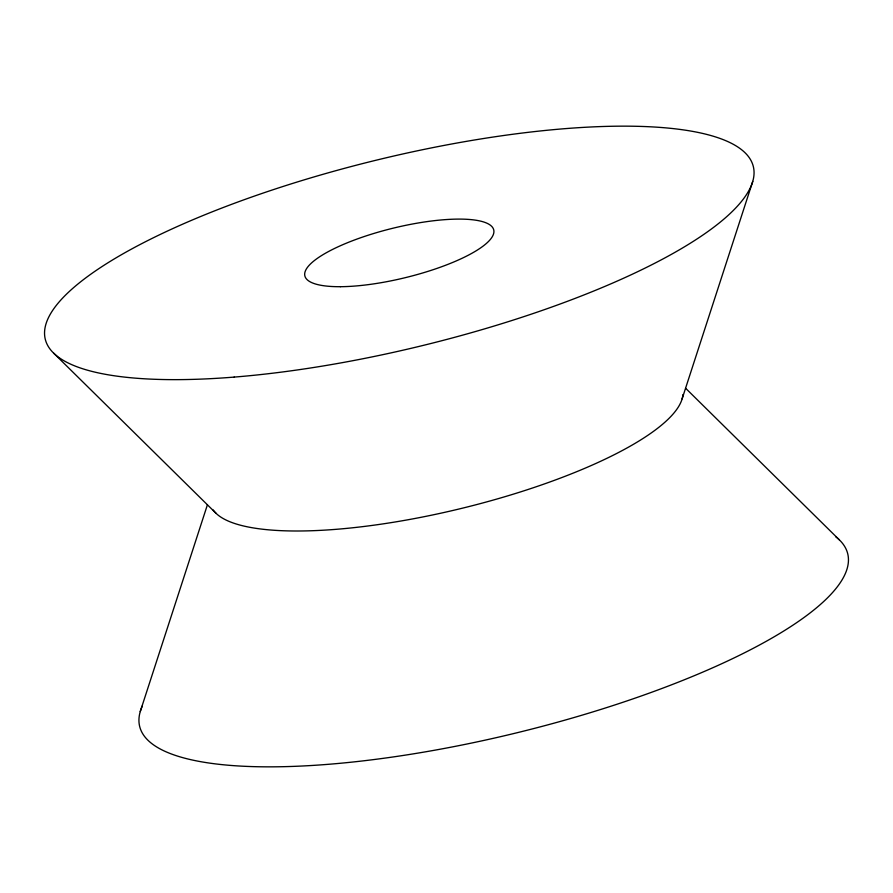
<?xml version="1.0" encoding="UTF-8"?>
<svg xmlns="http://www.w3.org/2000/svg" width="893" height="893" viewBox="0 0 893 893"><rect width="100%" height="100%" fill="white"/><g stroke="black" fill="none" stroke-linecap="round" stroke-linejoin="round"><path stroke-width="1.34" d="M140.257 711.554L207.433 504.746M682.118 398.87L752.743 181.446M685.802 388.422L839.275 539.796M53.725 353.204L216.117 513.375M835.614 536.637A364.4 95.54 -13.7 0 1 516.935 732.773A364.4 95.54 -13.7 0 1 142.344 705.972M682.933 394.572A242.929 63.693 -13.7 0 1 463.233 507.983A242.929 63.693 -13.7 0 1 213.215 509.992M234.167 377.092A364.4 95.54 -13.7 0 0 753.781 168.889A364.4 95.54 -13.7 0 0 209.967 212.713A364.4 95.54 -13.7 0 0 234.167 377.092M340.356 286.698A97.17 25.473 -13.7 0 0 492.858 235.64A97.17 25.473 -13.7 0 0 364.701 236.366A97.17 25.473 -13.7 0 0 340.356 286.698"/></g></svg>
